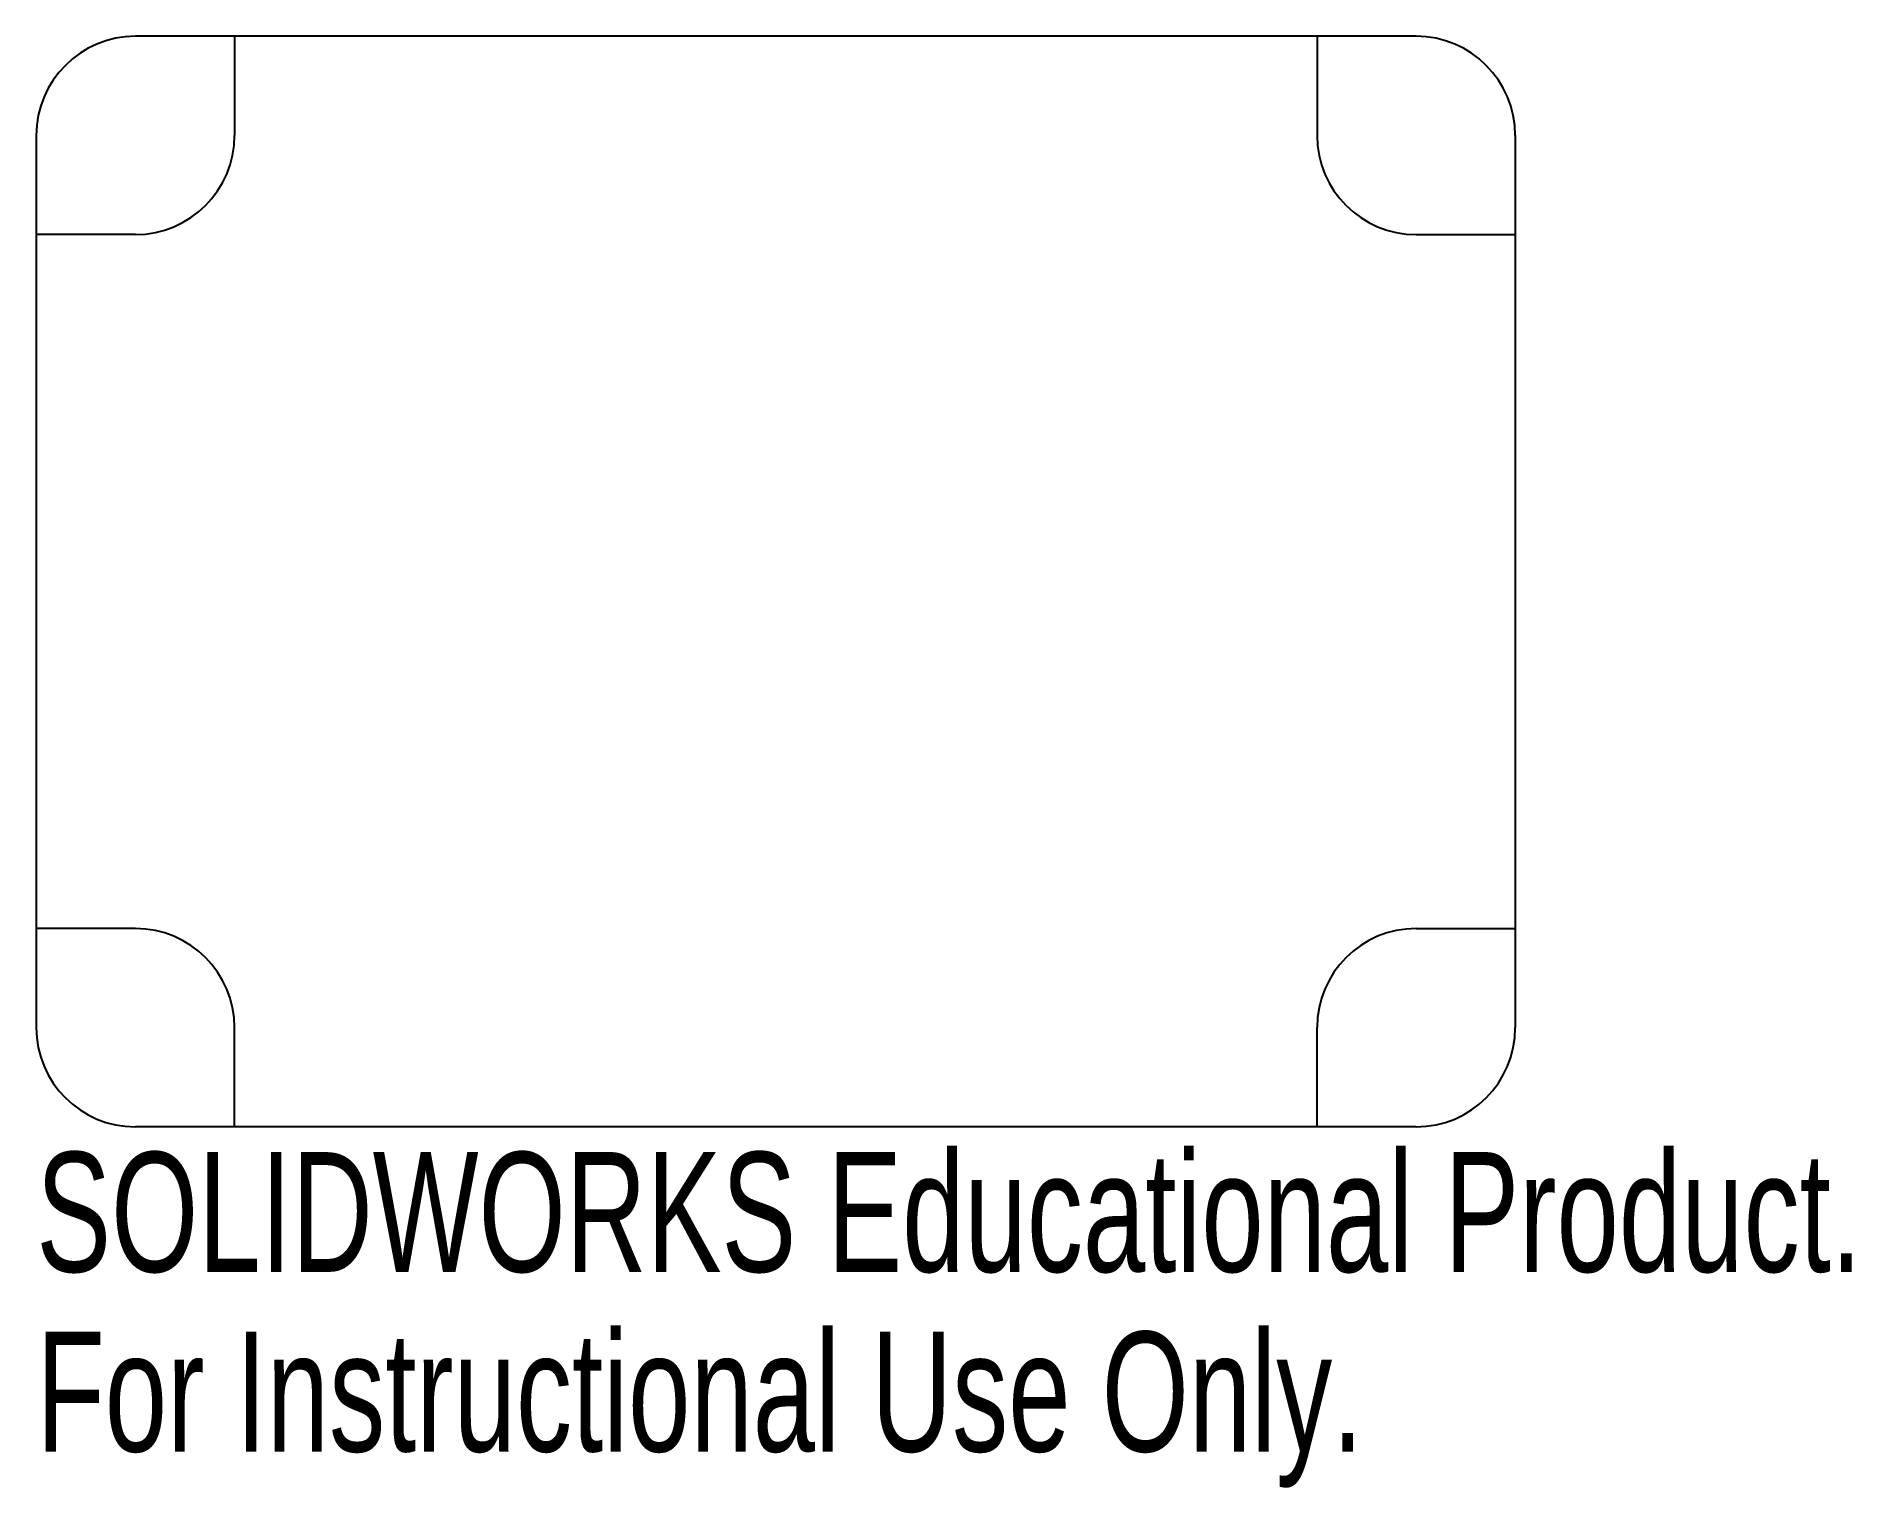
# Model space of a CAD drawing. Header units: millimetres. Extents: x -29.8 to 43.4, y -36.6 to 22.
import ezdxf

# ---------------------------------------------------------------- set-up
doc = ezdxf.new("R2010")
doc.units = ezdxf.units.MM
doc.styles.add('SLDTEXTSTYLE0', font='TXT', dxfattribs={"width": 0.7})

msp = doc.modelspace()

# ---------------------------------------------------------------- linework, layer by layer
at = {"color": 7, "linetype": 'Continuous', "lineweight": 25}
for p, q in [((25.845, 22), (-25.845, 22)), ((-21.845, 22), (-21.845, 18)), ((21.845, 22), (21.845, 18)), ((-29.845, 18), (-29.845, -18)), ((29.845, 18), (29.845, -18)), ((-25.845, 14), (-29.845, 14)), ((25.845, 14), (29.845, 14)), ((-25.845, -14), (-29.845, -14)), ((25.845, -14), (29.845, -14)), ((-21.845, -22), (-21.845, -18)), ((21.845, -22), (21.845, -18)), ((25.845, -22), (-25.845, -22))]:
    msp.add_line(p, q, dxfattribs=at)
for centre, start, end in [((-25.845, 18), 90, 180), ((25.845, 18), 0, 90), ((-25.845, 18), 270, 0), ((25.845, 18), 180, 270), ((-25.845, -18), 0, 90), ((25.845, -18), 90, 180), ((-25.845, -18), 180, 270), ((25.845, -18), 270, 0)]:
    msp.add_arc(centre, 4, start, end, dxfattribs=at)

# ---------------------------------------------------------------- texts
at = {"color": 7, "linetype": 'Continuous', "char_height": 4.83362, "attachment_point": 1, "style": 'SLDTEXTSTYLE0'}
for s, insert in [('SOLIDWORKS Educational Product.', (-29.845, -23.02)), ('For Instructional Use Only.', (-29.845, -30.27))]:
    msp.add_mtext(s, dxfattribs=dict(at, insert=insert))

doc.saveas('drawing.dxf')
